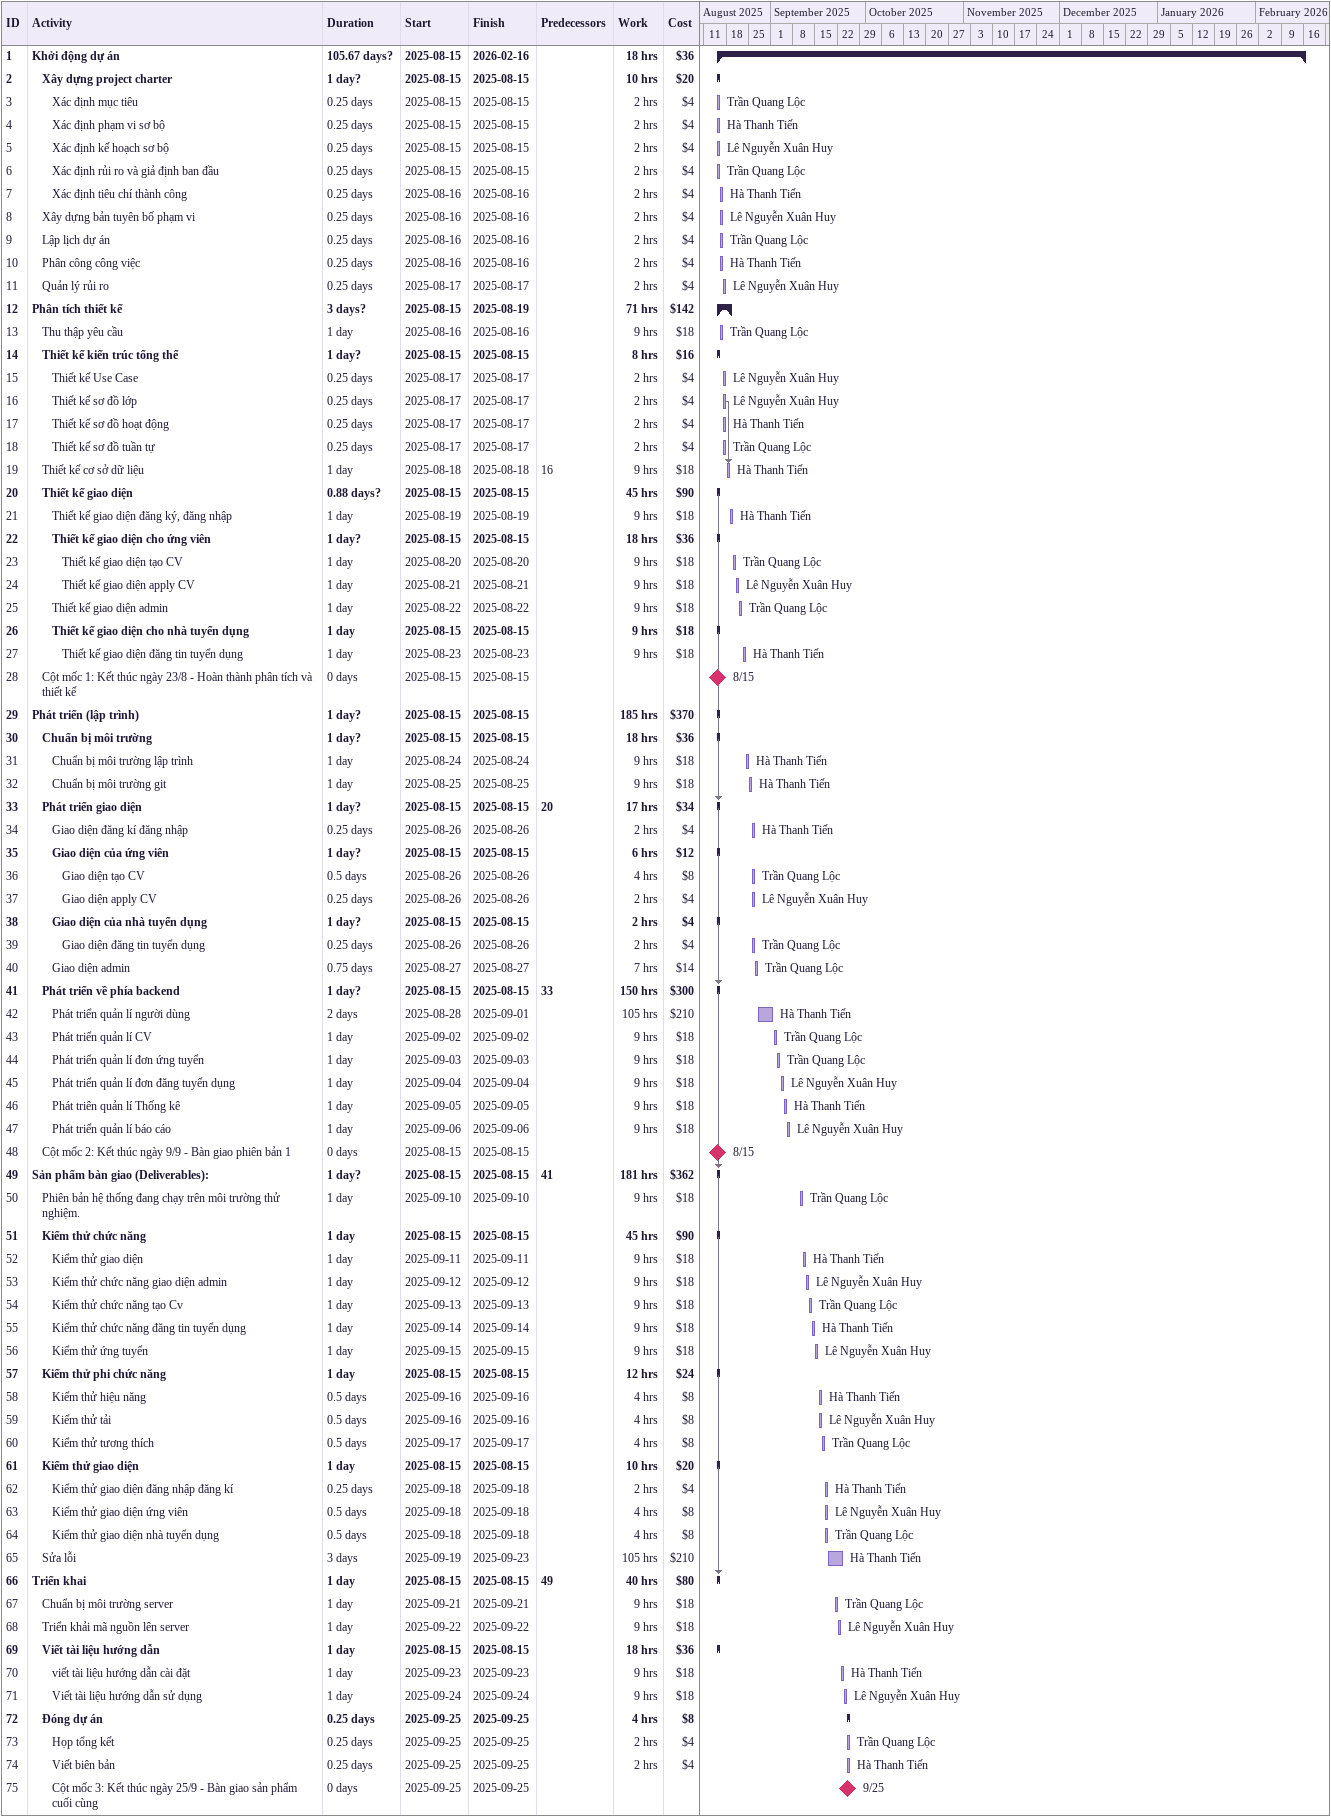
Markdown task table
| ID | Level | Task | Duration | Start | Finish | Predecessors | Resources | Work (h) | Cost ($) |
|---|---|---|---|---|---|---|---|---|---|
| 1 | 1 | **Khởi động dự án** | 105.67d? | 2025-08-15 | 2026-02-16 |  |  | 18 | 36 |
| 2 | 2 | **Xây dựng project charter** | 1d? | 2025-08-15 | 2025-08-15 |  |  | 10 | 20 |
| 3 | 3 | Xác định mục tiêu | 0.25d | 2025-08-15 | 2025-08-15 |  | Trần Quang Lộc | 2 | 4 |
| 4 | 3 | Xác định phạm vi sơ bộ | 0.25d | 2025-08-15 | 2025-08-15 |  | Hà Thanh Tiến | 2 | 4 |
| 5 | 3 | Xác định kế hoạch sơ bộ | 0.25d | 2025-08-15 | 2025-08-15 |  | Lê Nguyễn Xuân Huy | 2 | 4 |
| 6 | 3 | Xác định rủi ro và giả định ban đầu | 0.25d | 2025-08-15 | 2025-08-15 |  | Trần Quang Lộc | 2 | 4 |
| 7 | 3 | Xác định tiêu chí thành công | 0.25d | 2025-08-16 | 2025-08-16 |  | Hà Thanh Tiến | 2 | 4 |
| 8 | 2 | Xây dựng bản tuyên bố phạm vi | 0.25d | 2025-08-16 | 2025-08-16 |  | Lê Nguyễn Xuân Huy | 2 | 4 |
| 9 | 2 | Lập lịch dự án | 0.25d | 2025-08-16 | 2025-08-16 |  | Trần Quang Lộc | 2 | 4 |
| 10 | 2 | Phân công công việc | 0.25d | 2025-08-16 | 2025-08-16 |  | Hà Thanh Tiến | 2 | 4 |
| 11 | 2 | Quản lý rủi ro | 0.25d | 2025-08-17 | 2025-08-17 |  | Lê Nguyễn Xuân Huy | 2 | 4 |
| 12 | 1 | **Phân tích thiết kế** | 3d? | 2025-08-15 | 2025-08-19 |  |  | 71 | 142 |
| 13 | 2 | Thu thập yêu cầu | 1d | 2025-08-16 | 2025-08-16 |  | Trần Quang Lộc | 9 | 18 |
| 14 | 2 | **Thiết kế kiến trúc tổng thể** | 1d? | 2025-08-15 | 2025-08-15 |  |  | 8 | 16 |
| 15 | 3 | Thiết kế Use Case | 0.25d | 2025-08-17 | 2025-08-17 |  | Lê Nguyễn Xuân Huy | 2 | 4 |
| 16 | 3 | Thiết kế sơ đồ lớp | 0.25d | 2025-08-17 | 2025-08-17 |  | Lê Nguyễn Xuân Huy | 2 | 4 |
| 17 | 3 | Thiết kế sơ đồ hoạt động | 0.25d | 2025-08-17 | 2025-08-17 |  | Hà Thanh Tiến | 2 | 4 |
| 18 | 3 | Thiết kế sơ đồ tuần tự | 0.25d | 2025-08-17 | 2025-08-17 |  | Trần Quang Lộc | 2 | 4 |
| 19 | 2 | Thiết kế cơ sở dữ liệu | 1d | 2025-08-18 | 2025-08-18 | 16 | Hà Thanh Tiến | 9 | 18 |
| 20 | 2 | **Thiết kế giao diện** | 0.88d? | 2025-08-15 | 2025-08-15 |  |  | 45 | 90 |
| 21 | 3 | Thiết kế giao diện đăng ký, đăng nhập | 1d | 2025-08-19 | 2025-08-19 |  | Hà Thanh Tiến | 9 | 18 |
| 22 | 3 | **Thiết kế giao diện cho ứng viên** | 1d? | 2025-08-15 | 2025-08-15 |  |  | 18 | 36 |
| 23 | 4 | Thiết kế giao diện tạo CV | 1d | 2025-08-20 | 2025-08-20 |  | Trần Quang Lộc | 9 | 18 |
| 24 | 4 | Thiết kế giao diện apply CV | 1d | 2025-08-21 | 2025-08-21 |  | Lê Nguyễn Xuân Huy | 9 | 18 |
| 25 | 3 | Thiết kế giao diện admin | 1d | 2025-08-22 | 2025-08-22 |  | Trần Quang Lộc | 9 | 18 |
| 26 | 3 | **Thiết kế giao diện cho nhà tuyển dụng** | 1d | 2025-08-15 | 2025-08-15 |  |  | 9 | 18 |
| 27 | 4 | Thiết kế giao diện đăng tin tuyển dụng | 1d | 2025-08-23 | 2025-08-23 |  | Hà Thanh Tiến | 9 | 18 |
| 28 | 2 | Cột mốc 1: Kết thúc ngày 23/8 - Hoàn thành phân tích và thiết kế | 0d | 2025-08-15 | 2025-08-15 |  |  |  |  |
| 29 | 1 | **Phát triển (lập trình)** | 1d? | 2025-08-15 | 2025-08-15 |  |  | 185 | 370 |
| 30 | 2 | **Chuẩn bị môi trường** | 1d? | 2025-08-15 | 2025-08-15 |  |  | 18 | 36 |
| 31 | 3 | Chuẩn bị môi trường lập trình | 1d | 2025-08-24 | 2025-08-24 |  | Hà Thanh Tiến | 9 | 18 |
| 32 | 3 | Chuẩn bị môi trường git | 1d | 2025-08-25 | 2025-08-25 |  | Hà Thanh Tiến | 9 | 18 |
| 33 | 2 | **Phát triển giao diện** | 1d? | 2025-08-15 | 2025-08-15 | 20 |  | 17 | 34 |
| 34 | 3 | Giao diện đăng kí đăng nhập | 0.25d | 2025-08-26 | 2025-08-26 |  | Hà Thanh Tiến | 2 | 4 |
| 35 | 3 | **Giao diện của ứng viên** | 1d? | 2025-08-15 | 2025-08-15 |  |  | 6 | 12 |
| 36 | 4 | Giao diện tạo CV | 0.5d | 2025-08-26 | 2025-08-26 |  | Trần Quang Lộc | 4 | 8 |
| 37 | 4 | Giao diện apply CV | 0.25d | 2025-08-26 | 2025-08-26 |  | Lê Nguyễn Xuân Huy | 2 | 4 |
| 38 | 3 | **Giao diện của nhà tuyển dụng** | 1d? | 2025-08-15 | 2025-08-15 |  |  | 2 | 4 |
| 39 | 4 | Giao diện đăng tin tuyển dụng | 0.25d | 2025-08-26 | 2025-08-26 |  | Trần Quang Lộc | 2 | 4 |
| 40 | 3 | Giao diện admin | 0.75d | 2025-08-27 | 2025-08-27 |  | Trần Quang Lộc | 7 | 14 |
| 41 | 2 | **Phát triển về phía backend** | 1d? | 2025-08-15 | 2025-08-15 | 33 |  | 150 | 300 |
| 42 | 3 | Phát triển quản lí người dùng | 2d | 2025-08-28 | 2025-09-01 |  | Hà Thanh Tiến | 105 | 210 |
| 43 | 3 | Phát triển quản lí CV | 1d | 2025-09-02 | 2025-09-02 |  | Trần Quang Lộc | 9 | 18 |
| 44 | 3 | Phát triển quản lí đơn ứng tuyển | 1d | 2025-09-03 | 2025-09-03 |  | Trần Quang Lộc | 9 | 18 |
| 45 | 3 | Phát triển quản lí đơn đăng tuyển dụng | 1d | 2025-09-04 | 2025-09-04 |  | Lê Nguyễn Xuân Huy | 9 | 18 |
| 46 | 3 | Phát triên quản lí Thống kê | 1d | 2025-09-05 | 2025-09-05 |  | Hà Thanh Tiến | 9 | 18 |
| 47 | 3 | Phát triển quản lí báo cáo | 1d | 2025-09-06 | 2025-09-06 |  | Lê Nguyễn Xuân Huy | 9 | 18 |
| 48 | 2 | Cột mốc 2: Kết thúc ngày 9/9 - Bàn giao phiên bản 1 | 0d | 2025-08-15 | 2025-08-15 |  |  |  |  |
| 49 | 1 | **Sản phẩm bàn giao (Deliverables):** | 1d? | 2025-08-15 | 2025-08-15 | 41 |  | 181 | 362 |
| 50 | 2 | Phiên bản hệ thống đang chạy trên môi trường thử nghiệm. | 1d | 2025-09-10 | 2025-09-10 |  | Trần Quang Lộc | 9 | 18 |
| 51 | 2 | **Kiểm thử chức năng** | 1d | 2025-08-15 | 2025-08-15 |  |  | 45 | 90 |
| 52 | 3 | Kiểm thử giao diện | 1d | 2025-09-11 | 2025-09-11 |  | Hà Thanh Tiến | 9 | 18 |
| 53 | 3 | Kiểm thử chức năng giao diện admin | 1d | 2025-09-12 | 2025-09-12 |  | Lê Nguyễn Xuân Huy | 9 | 18 |
| 54 | 3 | Kiểm thử chức năng tạo Cv | 1d | 2025-09-13 | 2025-09-13 |  | Trần Quang Lộc | 9 | 18 |
| 55 | 3 | Kiểm thử chức năng đăng tin tuyển dụng | 1d | 2025-09-14 | 2025-09-14 |  | Hà Thanh Tiến | 9 | 18 |
| 56 | 3 | Kiểm thử ứng tuyển | 1d | 2025-09-15 | 2025-09-15 |  | Lê Nguyễn Xuân Huy | 9 | 18 |
| 57 | 2 | **Kiểm thử phi chức năng** | 1d | 2025-08-15 | 2025-08-15 |  |  | 12 | 24 |
| 58 | 3 | Kiểm thử hiệu năng | 0.5d | 2025-09-16 | 2025-09-16 |  | Hà Thanh Tiến | 4 | 8 |
| 59 | 3 | Kiểm thử tải | 0.5d | 2025-09-16 | 2025-09-16 |  | Lê Nguyễn Xuân Huy | 4 | 8 |
| 60 | 3 | Kiểm thử tương thích | 0.5d | 2025-09-17 | 2025-09-17 |  | Trần Quang Lộc | 4 | 8 |
| 61 | 2 | **Kiểm thử giao diện** | 1d | 2025-08-15 | 2025-08-15 |  |  | 10 | 20 |
| 62 | 3 | Kiểm thử giao diện đăng nhập đăng kí | 0.25d | 2025-09-18 | 2025-09-18 |  | Hà Thanh Tiến | 2 | 4 |
| 63 | 3 | Kiểm thử giao diện ứng viên | 0.5d | 2025-09-18 | 2025-09-18 |  | Lê Nguyễn Xuân Huy | 4 | 8 |
| 64 | 3 | Kiểm thử giao diện nhà tuyển dụng | 0.5d | 2025-09-18 | 2025-09-18 |  | Trần Quang Lộc | 4 | 8 |
| 65 | 2 | Sửa lỗi | 3d | 2025-09-19 | 2025-09-23 |  | Hà Thanh Tiến | 105 | 210 |
| 66 | 1 | **Triển khai** | 1d | 2025-08-15 | 2025-08-15 | 49 |  | 40 | 80 |
| 67 | 2 | Chuẩn bị môi trường server | 1d | 2025-09-21 | 2025-09-21 |  | Trần Quang Lộc | 9 | 18 |
| 68 | 2 | Triển khải mã nguồn lên server | 1d | 2025-09-22 | 2025-09-22 |  | Lê Nguyễn Xuân Huy | 9 | 18 |
| 69 | 2 | **Viết tài liệu hướng dẫn** | 1d | 2025-08-15 | 2025-08-15 |  |  | 18 | 36 |
| 70 | 3 | viết tài liệu hướng dẫn cài đặt | 1d | 2025-09-23 | 2025-09-23 |  | Hà Thanh Tiến | 9 | 18 |
| 71 | 3 | Viết tài liệu hướng dẫn sử dụng | 1d | 2025-09-24 | 2025-09-24 |  | Lê Nguyễn Xuân Huy | 9 | 18 |
| 72 | 2 | **Đóng dự án** | 0.25d | 2025-09-25 | 2025-09-25 |  |  | 4 | 8 |
| 73 | 3 | Họp tổng kết | 0.25d | 2025-09-25 | 2025-09-25 |  | Trần Quang Lộc | 2 | 4 |
| 74 | 3 | Viết biên bản | 0.25d | 2025-09-25 | 2025-09-25 |  | Hà Thanh Tiến | 2 | 4 |
| 75 | 3 | Cột mốc 3: Kết thúc ngày 25/9 - Bàn giao sản phẩm cuối cùng | 0d | 2025-09-25 | 2025-09-25 |  |  |  |  |
